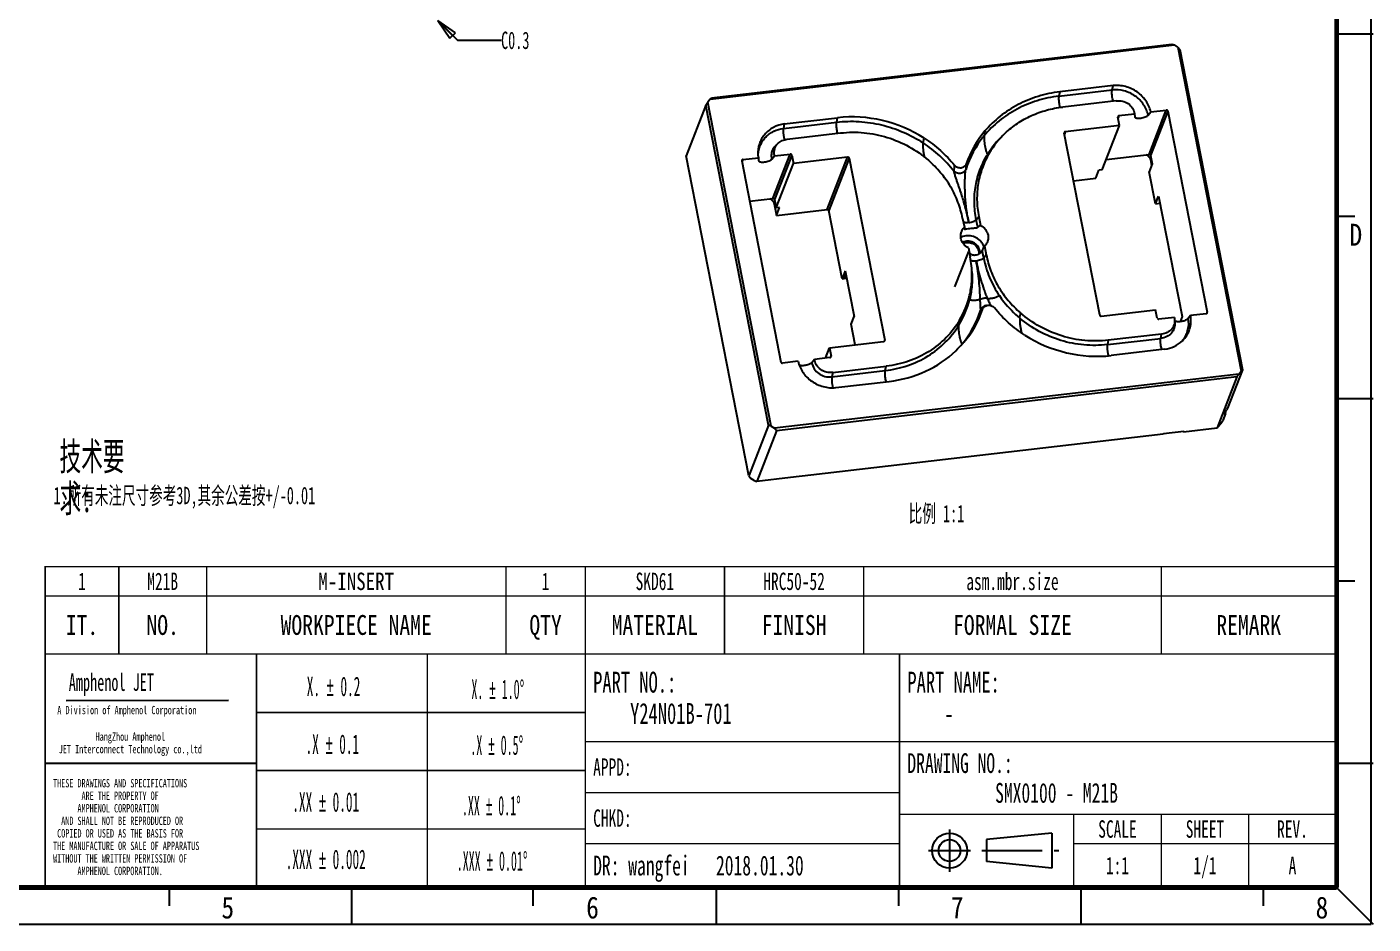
# Model space of a CAD drawing. Header units: millimetres. Extents: x 6 to 208, y 4 to 147.
# Drawn here: x 111.1 to 207.8, y 4 to 68.5 of the extents above; entities that cross this region are included whole.
import ezdxf

# ---------------------------------------------------------------- set-up
doc = ezdxf.new("R2010")
doc.units = ezdxf.units.MM
doc.header["$LTSCALE"] = 11.55
doc.linetypes.add('CENTER', pattern=[0.6, 0.375, -0.075, 0.075, -0.075])
doc.layers.get('0').update_dxf_attribs({"linetype": 'CONTINUOUS'})
for name, color, linetype in [('AXIS', 7, 'CONTINUOUS'), ('DEFAULT_1', 7, 'CENTER'), ('NOTE', 7, 'CONTINUOUS')]:
    doc.layers.add(name, color=color, linetype=linetype)
doc.styles.get("Standard").update_dxf_attribs({"font": 'txt', "width": 0.6})
doc.styles.add('TEXTSTYLE_11', font='txt', dxfattribs={"width": 0.6})
doc.styles.add('TEXTSTYLE_12', font='txt', dxfattribs={"width": 0.6})
doc.styles.add('TEXTSTYLE_3', font='txt', dxfattribs={"width": 0.65})
doc.styles.add('TEXTSTYLE_4', font='txt', dxfattribs={"width": 0.8})
doc.styles.add('TEXTSTYLE_5', font='txt', dxfattribs={"width": 0.85})
doc.styles.add('TEXTSTYLE_6', font='txt', dxfattribs={"width": 0.5})
doc.styles.add('TEXTSTYLE_8', font='txt', dxfattribs={"width": 0.45})
doc.dimstyles.get("Standard").update_dxf_attribs({"dimtxt": 1.25, "dimasz": 1.5, "dimexe": 1.75, "dimexo": 0.875, "dimtad": 1, "dimdec": 3, "dimzin": 0, "dimdsep": 46, "dimtxsty": 'STANDARD', "dimblk": 'CLOSED', "dimblk1": 'CLOSED', "dimblk2": 'CLOSED', "dimcen": 0.09, "dimadec": 0, "dimazin": 0, "dimtol": 1, "dimtp": 0.001, "dimtm": 0.001, "dimtfac": 1, "dimtdec": 3, "dimtofl": 0, "dimtmove": 0, "dimatfit": 3, "dimldrblk": 'CLOSED', "dimfxl": 1, "dimtolj": 1, "dimtzin": 0, "dimarcsym": 0})

# ---------------------------------------------------------------- blocks, each defined once
blk = doc.blocks.new('*T34')
at = {"color": 2, "linetype": 'Continuous', "const_width": 0.1}
for points in [[(92.7775, 23.03), (-0.05, 23.03)], [(0, 0), (0, 23.03)], [(5.29, 16.76), (5.29, 23.03)], [(11.59, 16.76), (11.59, 23.03)], [(33.09, 16.76), (33.09, 23.03)], [(38.79, 0), (38.79, 23.03)], [(48.79, 16.76), (48.79, 23.03)], [(58.79, 16.76), (58.79, 23.03)], [(80.1575, 16.76), (80.1575, 23.03)], [(92.7275, 0), (92.7275, 23.03)], [(92.7275, 20.935), (0, 20.935)], [(92.7275, 16.76), (0, 16.76)], [(15.18, 0), (15.18, 16.76)], [(27.445, 0), (27.445, 16.76)], [(61.36, 0), (61.36, 16.76)], [(38.79, 12.56), (15.18, 12.56)], [(92.7275, 10.475), (38.79, 10.475)], [(38.79, 8.395), (15.18, 8.395)], [(61.36, 6.81), (38.79, 6.81)], [(92.7275, 5.24), (61.36, 5.24)], [(73.8725, 0), (73.8725, 5.24)], [(80.1575, 0), (80.1575, 5.24)], [(86.4425, 0), (86.4425, 5.24)], [(38.79, 4.2), (15.18, 4.2)], [(61.36, 3.145), (38.79, 3.145)], [(92.7275, 3.145), (73.8725, 3.145)], [(92.7775, 0), (-0.05, 0)]]:
    blk.add_lwpolyline(points, dxfattribs=at)
at = {"layer": 'NOTE', "color": 2, "linetype": 'Continuous', "line_spacing_factor": 0.9}
for s, insert, char_height, width, attachment_point, style in [('1', (2.645, 22.6075), 1.25, 1.625, 2, 'TEXTSTYLE_3'), ('M21B', (8.44, 22.6075), 1.25, 6.5, 2, 'TEXTSTYLE_3'), ('M-INSERT', (22.34, 22.6075), 1.25, 16, 2, 'TEXTSTYLE_4'), ('1', (35.94, 22.6075), 1.25, 1.625, 2, 'TEXTSTYLE_3'), ('SKD61', (43.79, 22.6075), 1.25, 8.125, 2, 'TEXTSTYLE_3'), ('HRC50-52', (53.79, 22.6075), 1.25, 13, 2, 'TEXTSTYLE_3'), ('asm.mbr.size', (69.47375, 22.6075), 1.25, 19.5, 2, 'TEXTSTYLE_3'), ('IT.', (2.645, 19.56), 1.425, 6.84, 2, 'TEXTSTYLE_4'), ('NO.', (8.44, 19.56), 1.425, 6.84, 2, 'TEXTSTYLE_4'), ('WORKPIECE NAME', (22.34, 19.56), 1.425, 31.92, 2, 'TEXTSTYLE_4'), ('QTY', (35.94, 19.56), 1.425, 6.84, 2, 'TEXTSTYLE_4'), ('MATERIAL', (43.79, 19.56), 1.425, 18.24, 2, 'TEXTSTYLE_4'), ('FINISH', (53.79, 19.56), 1.425, 13.68, 2, 'TEXTSTYLE_4'), ('FORMAL SIZE', (69.47375, 19.56), 1.425, 25.08, 2, 'TEXTSTYLE_4'), ('REMARK', (86.4425, 19.56), 1.425, 13.68, 2, 'TEXTSTYLE_4'), ('PART NO.:\\P    Y24N01B-701 ', (39.35875, 15.4925), 1.5, 31.2, 1, 'TEXTSTYLE_3'), ('PART NAME:  \\P    -', (61.92875, 15.4925), 1.5, 23.4, 1, 'TEXTSTYLE_3'), ('APPD:  ', (39.35875, 9.2675), 1.25, 11.375, 1, 'TEXTSTYLE_3'), ('DRAWING NO.:   \\P          SMX0100 - M21B', (61.92875, 9.63875), 1.425, 44.46, 1, 'TEXTSTYLE_3'), (' \\P \\P \\P \\P \\P \\P \\P \\P \\PTHESE DRAWINGS AND SPECIFICATIONS\\P       ARE THE PROPERTY OF\\P      AMPHENOL CORPORATION\\P  AND SHALL NOT BE REPRODUCED OR\\P COPIED OR USED AS THE BASIS FOR\\PTHE MANUFACTURE OR SALE OF APPARATUS\\PWITHOUT THE WRITTEN PERMISSION OF\\P      AMPHENOL CORPORATION. ', (0.56875, 15.885), 0.6, 28.08, 1, 'TEXTSTYLE_3'), ('CHKD:', (39.35875, 5.6025), 1.25, 8.125, 1, 'TEXTSTYLE_3'), ('SCALE', (77.015, 4.8175), 1.25, 8.125, 2, 'TEXTSTYLE_3'), ('SHEET', (83.3, 4.8175), 1.25, 8.125, 2, 'TEXTSTYLE_3'), ('REV.', (89.585, 4.8175), 1.25, 6.5, 2, 'TEXTSTYLE_3'), ('DR: wangfei   2018.01.30', (39.35875, 2.285), 1.425, 44.46, 1, 'TEXTSTYLE_3'), ('1:1', (77.015, 2.1975), 1.25, 4.875, 2, 'TEXTSTYLE_3'), ('1/1', (83.3, 2.1975), 1.25, 4.875, 2, 'TEXTSTYLE_3'), ('A', (89.585, 2.1975), 1.25, 1.625, 2, 'TEXTSTYLE_3')]:
    blk.add_mtext(s, dxfattribs=dict(at, insert=insert, char_height=char_height, width=width, attachment_point=attachment_point, style=style))
blk = doc.blocks.new('_CLOSED')
at = {"color": 0, "linetype": 'ByBlock'}
for p, q in [((0, 0), (-1, 0.183)), ((-1, 0.183), (-1, -0.183)), ((-1, -0.183), (0, 0)), ((-1, 0), (0, 0))]:
    blk.add_line(p, q, dxfattribs=at)

msp = doc.modelspace()

# ---------------------------------------------------------------- linework, layer by layer
at = {"color": 7, "linetype": 'Continuous'}
for p, q in [((207.6723, 4.0286), (207.6723, 146.5281)), ((207.8036, 67.9446), (205.1841, 67.9446)), ((160.1801, 63.2744), (193.5474, 67.1706)), ((160.2771, 63.3731), (193.3526, 67.2351)), ((193.3526, 67.2351), (193.5474, 67.1706)), ((193.7779, 67.0093), (193.5474, 67.1706)), ((193.7779, 67.0093), (198.3265, 43.7395)), ((193.7779, 67.0093), (193.9289, 66.8321)), ((193.9289, 66.8321), (198.4236, 43.8381)), ((185.2328, 63.4892), (189.063, 63.9364)), ((189.1301, 64.252), (185.2996, 63.8048)), ((189.063, 63.9364), (189.1301, 64.252)), ((159.8806, 62.8564), (158.4642, 59.2123)), ((159.8806, 62.8564), (160.0215, 63.0678)), ((164.3754, 39.8625), (159.8806, 62.8564)), ((160.1801, 63.2744), (160.0215, 63.0678)), ((164.5701, 39.7979), (160.0215, 63.0678)), ((160.1801, 63.2744), (160.2771, 63.3731)), ((185.2999, 63.8048), (185.2328, 63.4892)), ((189.3444, 63.1558), (185.5142, 62.7086)), ((165.5157, 61.4947), (169.3459, 61.9419)), ((169.2788, 61.6263), (169.3459, 61.9419)), ((189.4787, 62.0389), (189.4746, 61.9913)), ((189.5915, 61.3934), (189.4746, 61.9913)), ((189.5539, 62.0946), (189.4877, 61.9243)), ((189.5539, 62.0946), (190.6746, 62.2255)), ((190.6746, 62.2255), (190.6896, 62.0168)), ((190.6896, 62.0168), (190.6909, 62.0093)), ((191.6477, 62.1286), (191.834, 62.3608)), ((191.7135, 59.2984), (192.9547, 62.4917)), ((193.0699, 62.4111), (191.8287, 59.2178)), ((191.834, 62.3608), (192.9547, 62.4917)), ((193.0699, 62.4111), (195.8926, 47.9709)), ((165.4486, 61.1791), (169.2788, 61.6263)), ((165.5157, 61.4947), (165.4486, 61.1791)), ((179.9293, 60.9926), (179.8688, 60.6434)), ((185.6962, 60.9386), (185.63, 60.7683)), ((189.5915, 61.3934), (185.6962, 60.9386)), ((188.3503, 58.2001), (189.5915, 61.3934)), ((165.0676, 60.1053), (164.91, 59.9523)), ((165.73, 60.3985), (169.5602, 60.8457)), ((175.4912, 60.1322), (175.5517, 60.4815)), ((185.621, 60.8829), (185.6169, 60.8353)), ((188.1699, 47.7747), (185.6169, 60.8353)), ((162.9589, 36.2184), (158.4642, 59.2123)), ((162.5347, 58.9397), (163.6554, 59.0706)), ((163.6261, 59.2835), (163.6554, 59.0706)), ((163.6554, 59.0706), (163.6703, 58.8618)), ((164.6284, 58.9737), (164.8148, 59.2059)), ((164.6942, 56.1435), (165.9354, 59.3368)), ((166.0507, 59.2562), (164.8095, 56.0629)), ((164.8148, 59.2059), (165.9354, 59.3368)), ((166.0507, 59.2562), (166.1676, 58.6583)), ((170.0629, 59.1132), (166.1676, 58.6583)), ((168.6026, 55.3563), (170.0629, 59.1132)), ((170.1781, 59.0325), (168.7179, 55.2757)), ((170.1781, 59.0325), (172.7311, 45.972)), ((188.6376, 58.9392), (191.7135, 59.2984)), ((191.8615, 59.0503), (191.808, 58.9126)), ((191.8287, 59.2178), (191.9456, 58.6199)), ((162.4595, 58.884), (162.4554, 58.8364)), ((162.4554, 58.8364), (165.2781, 44.3962)), ((162.5347, 58.9397), (162.4685, 58.7694)), ((163.6703, 58.8618), (163.6716, 58.8545)), ((164.9264, 55.465), (166.1676, 58.6583)), ((187.8881, 57.6082), (188.1071, 58.1717)), ((188.3503, 58.2001), (188.1071, 58.1717)), ((191.9456, 58.6199), (191.7266, 58.0564)), ((192.176, 55.757), (191.7266, 58.0564)), ((191.808, 58.9126), (191.8919, 58.4831)), ((186.2843, 57.4209), (187.8881, 57.6082)), ((163.02, 55.948), (164.6942, 56.1435)), ((192.176, 55.757), (192.3951, 56.3205)), ((192.3951, 56.3205), (194.0851, 47.6748)), ((164.8422, 55.8954), (164.7887, 55.7577)), ((164.7887, 55.7577), (164.9505, 54.9299)), ((164.8095, 56.0629), (164.9264, 55.465)), ((165.1696, 55.4934), (164.9264, 55.465)), ((164.9505, 54.9299), (165.1696, 55.4934)), ((164.9505, 54.9299), (168.6026, 55.3563)), ((169.6753, 50.378), (168.7179, 55.2757)), ((192.176, 55.757), (192.4979, 55.7946)), ((178.3246, 54.7156), (178.4499, 54.0746)), ((179.2977, 54.6187), (179.484, 54.851)), ((179.4046, 54.072), (179.2977, 54.6187)), ((179.484, 54.851), (179.6093, 54.2099)), ((206.4939, 54.8472), (205.1841, 54.8472)), ((178.4465, 53.9601), (178.4468, 53.9561)), ((178.7387, 52.5973), (178.864, 51.9563)), ((179.837, 51.8595), (179.7302, 52.4062)), ((179.8981, 52.7327), (180.0234, 52.0917)), ((178.9747, 51.1335), (178.864, 51.9563)), ((180.0234, 52.0917), (179.837, 51.8595)), ((169.8943, 50.9415), (169.6753, 50.378)), ((169.6753, 50.378), (169.8212, 50.395)), ((169.9409, 50.7031), (169.8212, 50.395)), ((169.8943, 50.9415), (170.5325, 47.6764)), ((170.3135, 47.1129), (170.5325, 47.6764)), ((188.2852, 47.6941), (192.1805, 48.1489)), ((192.2973, 47.5511), (192.1805, 48.1489)), ((193.5333, 47.6013), (192.4126, 47.4705)), ((193.5333, 47.6013), (193.5508, 47.4558)), ((193.5685, 47.2417), (193.5566, 47.4056)), ((194.0851, 47.6748), (193.9368, 47.2932)), ((194.6927, 47.7367), (194.5063, 47.5045)), ((195.8133, 47.8676), (194.6927, 47.7367)), ((195.8595, 47.8856), (195.8926, 47.9709)), ((195.8885, 47.9233), (195.8926, 47.9709)), ((170.6035, 45.6295), (170.3135, 47.1129)), ((192.618, 46.4087), (188.7878, 45.9615)), ((192.5509, 46.0931), (192.618, 46.4087)), ((168.7565, 45.4138), (172.6518, 45.8687)), ((172.698, 45.8867), (172.7311, 45.972)), ((172.727, 45.9244), (172.7311, 45.972)), ((177.8471, 45.2107), (178.4189, 45.8148)), ((188.7207, 45.6459), (192.5509, 46.0931)), ((188.7878, 45.9615), (188.7207, 45.6459)), ((167.6734, 44.5818), (167.4871, 44.3496)), ((168.7941, 44.7126), (167.6734, 44.5818)), ((168.4692, 44.6747), (168.7565, 45.4138)), ((168.7565, 45.4138), (168.8734, 44.816)), ((168.8402, 44.7307), (168.8734, 44.816)), ((168.8693, 44.7684), (168.8734, 44.816)), ((192.8323, 45.3126), (189.0021, 44.8653)), ((198.1679, 43.5328), (164.8007, 39.6367)), ((166.514, 44.4464), (165.3933, 44.3156)), ((168.9365, 43.3358), (172.7667, 43.783)), ((169.0036, 43.6514), (168.9365, 43.3358)), ((169.0036, 43.6514), (172.8338, 44.0986)), ((172.7667, 43.783), (172.8338, 44.0986)), ((198.4236, 43.8381), (197.3503, 41.0769)), ((198.1679, 43.5328), (198.0271, 43.3215)), ((198.1679, 43.5328), (198.3265, 43.7395)), ((198.4236, 43.8381), (198.3265, 43.7395)), ((198.0271, 43.3215), (164.9517, 39.4594)), ((169.2179, 42.5552), (173.0485, 43.0025)), ((198.0271, 43.3215), (196.6106, 39.6773)), ((207.8036, 41.7499), (205.1841, 41.7499)), ((197.2043, 40.7012), (197.0071, 40.194)), ((197.125, 40.5979), (197.271, 40.9735)), ((197.2043, 40.7012), (197.125, 40.5979)), ((197.1912, 40.7682), (197.2043, 40.7012)), ((197.3503, 41.0769), (197.271, 40.9735)), ((164.3754, 39.8625), (162.9589, 36.2184)), ((164.5701, 39.7979), (164.3754, 39.8625)), ((164.5701, 39.7979), (164.8007, 39.6367)), ((194.1885, 39.3945), (196.6106, 39.6773)), ((196.6106, 39.6773), (196.7077, 39.776)), ((196.8663, 39.9826), (196.7077, 39.776)), ((196.8663, 39.9826), (197.0071, 40.194)), ((164.9517, 39.4594), (163.5352, 35.8153)), ((164.9517, 39.4594), (164.8007, 39.6367)), ((192.7293, 39.2241), (167.4165, 36.2685)), ((192.7439, 39.2617), (192.7293, 39.2241)), ((192.7439, 39.2617), (194.2031, 39.4321)), ((194.1684, 39.428), (194.1885, 39.3945)), ((194.1885, 39.3945), (194.2031, 39.4321)), ((162.9589, 36.2184), (163.1099, 36.0411)), ((163.3404, 35.8798), (163.1099, 36.0411)), ((163.3404, 35.8798), (163.5352, 35.8153)), ((165.9573, 36.0981), (163.5352, 35.8153)), ((165.9573, 36.0981), (165.9719, 36.1357)), ((165.9719, 36.1357), (167.4311, 36.306)), ((167.3965, 36.302), (167.4165, 36.2685)), ((167.4311, 36.306), (167.4165, 36.2685)), ((206.4939, 28.6525), (205.1841, 28.6525)), ((113.9347, 20.097), (125.5937, 20.108)), ((112.433, 15.5816), (127.6251, 15.5816)), ((207.8036, 15.5551), (205.1841, 15.5551)), ((121.361, 5.3392), (121.361, 6.6489)), ((134.4583, 4.0294), (134.4583, 6.6489)), ((147.4711, 5.3392), (147.4711, 6.6489)), ((160.6531, 4.0294), (160.6531, 6.6489)), ((173.7505, 5.3377), (173.7505, 6.6474)), ((186.8478, 4.0294), (186.8478, 6.6489)), ((199.9452, 5.3392), (199.9452, 6.6489)), ((205.1841, 6.6489), (207.8036, 4.0294)), ((6.108, 4.0286), (207.6723, 4.0286))]:
    msp.add_line(p, q, dxfattribs=at)
at = {"color": 1, "linetype": 'Continuous'}
for p, q in [((184.7422, 10.5651), (180.0271, 10.0936)), ((180.0271, 10.0936), (180.0271, 8.5219)), ((184.7422, 10.5651), (184.7422, 8.0504)), ((184.7422, 8.0504), (180.0271, 8.5219))]:
    msp.add_line(p, q, dxfattribs=at)
at = {"color": 7, "linetype": 'Continuous', "const_width": 0.35}
for points in [[(205.1841, 6.6489), (205.1841, 143.9094)], [(8.7236, 6.6489), (205.1841, 6.6489)]]:
    msp.add_lwpolyline(points, dxfattribs=at)
at = {"color": 1, "linetype": 'Continuous'}
for radius in [1.2573, 0.7858]:
    msp.add_circle((177.3849, 9.3078), radius, dxfattribs=at)
at = {"color": 7, "linetype": 'Continuous'}
for centre, radius, start, end in [((185.6212, 56.1956), 7.4438, 139.878606, 160.93454), ((185.541, 55.9754), 7.346, 140.54718, 162.285525), ((185.7763, 55.8525), 6.6346, 133.405061, 148.396286), ((185.8742, 56.0698), 6.544, 133.339183, 149.413582), ((183.4697, 53.9933), 6.2972, 120.847846, 122.074846), ((191.2896, 58.7737), 0.5457, 55.078863, 68.043973), ((191.2963, 58.7841), 0.5333, 52.526102, 55.029554), ((191.3239, 58.809), 0.496, 33.887776, 37.14311), ((251.3459, 49.1485), 74.2015, 172.737719, 173.062679), ((250.9425, 51.0283), 72.7549, 174.004815, 174.334478), ((164.2703, 55.6188), 0.5457, 55.078863, 68.043973), ((164.277, 55.6292), 0.5333, 52.526102, 55.029554), ((164.3046, 55.654), 0.496, 33.887776, 37.14311), ((178.6994, 52.3797), 1.0861, 109.129041, 117.697782), ((178.8332, 52.2485), 0.7395, 357.877229, 11.079274), ((178.8466, 52.3339), 1.0707, 17.634975, 24.208034), ((172.5305, 50.4349), 6.4824, 328.38732, 346.485067), ((44.4256, 67.5492), 135.1906, 351.272937, 351.431786), ((172.6357, 50.3909), 7.346, 320.547179, 342.285525), ((172.7268, 50.6116), 7.4438, 319.87848, 340.93454), ((179.295, 50.2945), 2.1654, 278.987417, 282.459759), ((48.7498, 68.0685), 135.2445, 351.272969, 351.431755), ((172.4779, 50.5193), 7.5489, 315.326942, 320.55591), ((167.052, 59.4536), 17.7546, 309.34347, 309.807672), ((192.6339, 47.1367), 1.897, 317.190792, 322.888837)]:
    msp.add_arc(centre, radius, start, end, dxfattribs=at)
for centre, major_axis, ratio, start_param, end_param in [((177.9893, 51.2727), (2.2287, 3.07), 0.2278382, 0.5003476, 0.6158663), ((178.736, 51.3599), (-0.2602, 2.8405), 0.0449211, 0.2946708, 0.4101894), ((177.9893, 51.2727), (2.2287, 3.07), 0.2278382, -1.034007, -0.9184883)]:
    msp.add_ellipse(centre, major_axis=major_axis, ratio=ratio, start_param=start_param, end_param=end_param, dxfattribs=at)
for points, knots in [([(189.0912, 63.3282), (189.0693, 63.4401), (189.0494, 63.6061), (189.0472, 63.8099), (189.0553, 63.8998), (189.063, 63.9364)], [0, 0, 0, 0, 0.5594951, 0.8161994, 1, 1, 1, 1]), ([(191.6477, 62.1286), (191.5955, 62.3957), (191.3559, 62.924), (190.7413, 63.5472), (189.9346, 63.9129), (189.3441, 63.9692), (189.063, 63.9364)], [0, 0, 0, 0, 0.2385431, 0.4932249, 0.7519371, 1, 1, 1, 1]), ([(191.834, 62.3608), (191.7785, 62.645), (191.5877, 63.0576), (191.2097, 63.5115), (190.7469, 63.9036), (190.1821, 64.1616), (189.5844, 64.2704), (189.2794, 64.2695), (189.1301, 64.252)], [0, 0, 0, 0, 0.2422063, 0.3669392, 0.4931966, 0.747074, 0.8742131, 1, 1, 1, 1]), ([(185.2328, 63.4892), (184.7092, 63.4281), (183.6746, 63.2099), (182.2181, 62.6136), (180.9212, 61.7582), (180.1907, 61.0342), (179.8692, 60.6431)], [0, 0, 0, 0, 0.2545674, 0.5072662, 0.7555619, 1, 1, 1, 1]), ([(185.2996, 63.8048), (184.7747, 63.7429), (183.7421, 63.5241), (182.2911, 62.9273), (180.9928, 62.0889), (180.2545, 61.3783), (179.9291, 60.9924)], [0, 0, 0, 0, 0.2558866, 0.5077345, 0.755613, 1, 1, 1, 1]), ([(185.2244, 63.4351), (185.2201, 63.3963), (185.2165, 63.3088), (185.2234, 63.1233), (185.2422, 62.9774), (185.261, 62.8809)], [0, 0, 0, 0, 0.2105355, 0.4705007, 1, 1, 1, 1]), ([(185.2328, 63.4892), (185.232, 63.4852), (185.2285, 63.4673), (185.226, 63.4492), (185.2244, 63.4351)], [0, 0, 0, 0, 0.2241466, 1, 1, 1, 1]), ([(185.261, 62.8809), (185.2649, 62.8612), (185.2803, 62.7886), (185.2997, 62.7165), (185.3196, 62.6662)], [0, 0, 0, 0, 0.2715141, 1, 1, 1, 1]), ([(189.1447, 63.1266), (189.1393, 63.1413), (189.1173, 63.2073), (189.1016, 63.2753), (189.0912, 63.3282)], [0, 0, 0, 0, 0.2250278, 1, 1, 1, 1]), ([(189.3444, 63.1558), (189.4937, 63.1733), (189.8017, 63.1623), (190.2263, 62.9798), (190.5407, 62.6484), (190.6469, 62.367), (190.6746, 62.2255)], [0, 0, 0, 0, 0.2526735, 0.5072403, 0.7574228, 1, 1, 1, 1]), ([(175.5519, 60.4813), (174.6411, 61.0664), (172.6108, 61.9165), (170.4123, 62.0653), (169.3463, 61.942)], [0, 0, 0, 0, 0.5022076, 1, 1, 1, 1]), ([(181.3829, 60.8293), (181.6565, 61.0881), (182.252, 61.5642), (183.2573, 62.1237), (184.3553, 62.5165), (185.1244, 62.6631), (185.5142, 62.7086)], [0, 0, 0, 0, 0.2448967, 0.493073, 0.7448282, 1, 1, 1, 1]), ([(189.5539, 62.0946), (189.5375, 62.0927), (189.5056, 62.0809), (189.4844, 62.0537), (189.4787, 62.0389)], [0, 0, 0, 0, 0.5099991, 1, 1, 1, 1]), ([(190.6906, 62.0092), (190.6925, 61.9996), (190.7023, 61.9792), (190.7311, 61.9547), (190.7732, 61.935), (190.8514, 61.9138), (190.9692, 61.9056), (191.1229, 61.916), (191.2839, 61.946), (191.4366, 61.9933), (191.5609, 62.0523), (191.6268, 62.1025), (191.6477, 62.1286)], [0, 0, 0, 0, 0.0282355, 0.0627412, 0.1068613, 0.1612557, 0.2954748, 0.4445739, 0.6042536, 0.7662898, 0.9037184, 1, 1, 1, 1]), ([(193.0699, 62.4111), (193.0652, 62.4354), (193.0336, 62.4815), (192.98, 62.4947), (192.9547, 62.4917)], [0, 0, 0, 0, 0.4926052, 1, 1, 1, 1]), ([(165.5158, 61.4947), (165.2435, 61.4629), (164.8433, 61.3308), (164.3905, 61.0317), (164.1004, 60.7547), (163.8734, 60.4282), (163.662, 59.9468), (163.6078, 59.5446), (163.627, 59.2835)], [0, 0, 0, 0, 0.2573327, 0.383554, 0.5081347, 0.6314129, 0.7542277, 1, 1, 1, 1]), ([(163.6396, 59.2838), (163.6497, 59.5156), (163.7299, 59.8661), (163.9508, 60.2816), (164.176, 60.5611), (164.4501, 60.7961), (164.861, 61.0434), (165.2123, 61.1515), (165.4486, 61.1791)], [0, 0, 0, 0, 0.2449771, 0.3695314, 0.4949838, 0.6215722, 0.7487696, 1, 1, 1, 1]), ([(165.4486, 61.1791), (165.4408, 61.1424), (165.4327, 61.0525), (165.435, 60.8487), (165.4549, 60.6827), (165.4768, 60.5708)], [0, 0, 0, 0, 0.1838006, 0.4405049, 1, 1, 1, 1]), ([(169.307, 61.0181), (169.2851, 61.13), (169.2652, 61.296), (169.2629, 61.4998), (169.271, 61.5897), (169.2788, 61.6263)], [0, 0, 0, 0, 0.5594951, 0.8161994, 1, 1, 1, 1]), ([(169.2788, 61.6263), (169.8099, 61.6883), (170.8953, 61.7139), (172.5109, 61.4738), (174.0699, 60.9523), (175.0359, 60.431), (175.4913, 60.1317)], [0, 0, 0, 0, 0.246326, 0.4971874, 0.7489231, 1, 1, 1, 1]), ([(169.3605, 60.8165), (169.3551, 60.8312), (169.3331, 60.8972), (169.3173, 60.9652), (169.307, 61.0181)], [0, 0, 0, 0, 0.2249816, 1, 1, 1, 1]), ([(169.5602, 60.8457), (170.1171, 60.9108), (170.9688, 60.9217), (172.0864, 60.7589), (173.1881, 60.4764), (174.4997, 59.913), (175.4362, 59.2588), (175.8631, 58.8885)], [0, 0, 0, 0, 0.2479615, 0.373186, 0.4988375, 0.7500828, 1, 1, 1, 1]), ([(185.6962, 60.9386), (185.6798, 60.9367), (185.6478, 60.9248), (185.6267, 60.8977), (185.621, 60.8829)], [0, 0, 0, 0, 0.5099991, 1, 1, 1, 1]), ([(164.6284, 58.9737), (164.6104, 59.0661), (164.5944, 59.2496), (164.6361, 59.5167), (164.74, 59.7563), (164.8474, 59.8912), (164.9082, 59.9505)], [0, 0, 0, 0, 0.2669013, 0.5173431, 0.7590642, 1, 1, 1, 1]), ([(164.8148, 59.2059), (164.7991, 59.2863), (164.783, 59.4496), (164.8147, 59.6932), (164.908, 59.9201), (165.0095, 60.0487), (165.0677, 60.1053)], [0, 0, 0, 0, 0.25237, 0.5018929, 0.7500268, 1, 1, 1, 1]), ([(165.0677, 60.1053), (165.1541, 60.1893), (165.3654, 60.3251), (165.6066, 60.3841), (165.73, 60.3985)], [0, 0, 0, 0, 0.4925938, 1, 1, 1, 1]), ([(165.4768, 60.5708), (165.4849, 60.5293), (165.5023, 60.4527), (165.5261, 60.3776), (165.5402, 60.3443)], [0, 0, 0, 0, 0.5394685, 1, 1, 1, 1]), ([(175.6203, 59.0645), (175.5968, 59.1469), (175.5556, 59.3239), (175.5172, 59.552), (175.4946, 59.7448), (175.4836, 59.8871), (175.4808, 60.0159), (175.485, 60.0965), (175.4913, 60.1316)], [0, 0, 0, 0, 0.2378601, 0.5044773, 0.6421046, 0.7769488, 0.9008354, 1, 1, 1, 1]), ([(177.6876, 58.1109), (177.3826, 58.5029), (176.7016, 59.2397), (175.9104, 59.8561), (175.4913, 60.1316)], [0, 0, 0, 0, 0.4975911, 1, 1, 1, 1]), ([(175.552, 60.4813), (175.9663, 60.2148), (176.7507, 59.6188), (177.432, 58.9071), (177.7394, 58.5283)], [0, 0, 0, 0, 0.5024488, 1, 1, 1, 1]), ([(179.8689, 60.6428), (179.8647, 60.6178), (179.8599, 60.5615), (179.8589, 60.4344), (179.8757, 60.1892), (179.9128, 59.9436), (179.9561, 59.7391), (179.9782, 59.6469), (180.0014, 59.5617), (180.0256, 59.4849), (180.0465, 59.4284), (180.0648, 59.3885), (180.0807, 59.3568), (180.1086, 59.3194), (180.1257, 59.3293)], [0, 0, 0, 0, 0.0556601, 0.1239364, 0.2789641, 0.595048, 0.668511, 0.7381974, 0.8032788, 0.8625617, 0.9144131, 0.9369066, 0.9566915, 1, 1, 1, 1]), ([(166.0507, 59.2562), (166.0459, 59.2804), (166.0144, 59.3266), (165.9607, 59.3397), (165.9354, 59.3368)], [0, 0, 0, 0, 0.4926052, 1, 1, 1, 1]), ([(170.1781, 59.0325), (170.1734, 59.0568), (170.1418, 59.1029), (170.0882, 59.1161), (170.0629, 59.1132)], [0, 0, 0, 0, 0.4926052, 1, 1, 1, 1]), ([(179.2977, 54.6187), (179.2181, 55.026), (179.1303, 55.8479), (179.2268, 57.0764), (179.5532, 58.2542), (179.9137, 58.9843), (180.1257, 59.3293)], [0, 0, 0, 0, 0.254587, 0.5038667, 0.7515994, 1, 1, 1, 1]), ([(180.2407, 59.3997), (180.0426, 59.064), (179.7067, 58.3564), (179.4054, 57.2195), (179.3206, 56.0357), (179.4072, 55.244), (179.484, 54.851)], [0, 0, 0, 0, 0.2482228, 0.495737, 0.7449395, 1, 1, 1, 1]), ([(191.7135, 59.2984), (191.7388, 59.3014), (191.7924, 59.2882), (191.824, 59.2421), (191.8287, 59.2178)], [0, 0, 0, 0, 0.5073914, 1, 1, 1, 1]), ([(191.7357, 59.0855), (191.7446, 59.0723), (191.777, 59.0186), (191.799, 58.9585), (191.808, 58.9126)], [0, 0, 0, 0, 0.2543697, 1, 1, 1, 1]), ([(162.5347, 58.9397), (162.5183, 58.9378), (162.4863, 58.9259), (162.4652, 58.8988), (162.4595, 58.884)], [0, 0, 0, 0, 0.5099991, 1, 1, 1, 1]), ([(163.6713, 58.8545), (163.6732, 58.8448), (163.6829, 58.8244), (163.7117, 58.7999), (163.7537, 58.7801), (163.8319, 58.759), (163.9497, 58.7507), (164.1034, 58.7611), (164.2645, 58.791), (164.4173, 58.8384), (164.5416, 58.8974), (164.6075, 58.9476), (164.6284, 58.9737)], [0, 0, 0, 0, 0.0282207, 0.062693, 0.1067759, 0.1611388, 0.2953334, 0.4444533, 0.6041458, 0.7662215, 0.9036932, 1, 1, 1, 1]), ([(178.3246, 54.7156), (178.2468, 55.1138), (178.0223, 55.8993), (177.4877, 57.0074), (176.7665, 58.02), (176.1795, 58.614), (175.8631, 58.8885)], [0, 0, 0, 0, 0.2468917, 0.49427, 0.7451106, 1, 1, 1, 1]), ([(177.6876, 58.1109), (177.6875, 58.1066), (177.6893, 58.0979), (177.6913, 58.08), (177.6952, 58.0571), (177.6996, 58.0287), (177.7065, 57.9896), (177.7178, 57.9399), (177.7406, 57.8601), (177.7754, 57.7615), (177.8261, 57.6021), (177.8924, 57.4049), (177.9728, 57.1701), (178.0527, 56.9373), (178.1571, 56.63), (178.2828, 56.2479), (178.4226, 55.7893), (178.55, 55.3305), (178.6625, 54.8703), (178.7281, 54.5619), (178.7583, 54.4075)], [0, 0, 0, 0, 0.0033403, 0.0068032, 0.014006, 0.0214433, 0.029084, 0.0448714, 0.0610216, 0.0935848, 0.1261623, 0.1910246, 0.2553294, 0.31908, 0.382337, 0.5076474, 0.6317363, 0.7549885, 0.8776902, 1, 1, 1, 1]), ([(177.6876, 58.1109), (177.7451, 58.0601), (177.902, 57.9777), (178.1263, 57.9561), (178.3069, 57.9971), (178.4189, 58.0536), (178.4987, 58.1265), (178.5322, 58.1833), (178.543, 58.2107)], [0, 0, 0, 0, 0.2357315, 0.5281592, 0.6722818, 0.8006401, 0.9093333, 1, 1, 1, 1]), ([(178.5855, 58.6272), (178.5589, 58.5503), (178.4569, 58.4071), (178.2101, 58.3035), (177.9421, 58.3509), (177.7951, 58.4603), (177.7397, 58.5284)], [0, 0, 0, 0, 0.2381762, 0.4853727, 0.7428026, 1, 1, 1, 1]), ([(178.7583, 54.4075), (178.6981, 54.7151), (178.5986, 55.3347), (178.5222, 56.1169), (178.4934, 56.7488), (178.4884, 57.1491), (178.493, 57.4737), (178.5003, 57.6794), (178.5086, 57.8453), (178.5171, 57.9702), (178.5261, 58.0734), (178.5336, 58.1444), (178.5385, 58.1831), (178.5421, 58.2017), (178.543, 58.2108)], [0, 0, 0, 0, 0.2459866, 0.492173, 0.6164077, 0.7423753, 0.806345, 0.8711575, 0.903901, 0.9367727, 0.969415, 0.9851872, 0.9928201, 1, 1, 1, 1]), ([(164.6942, 56.1435), (164.7195, 56.1464), (164.7732, 56.1333), (164.8047, 56.0871), (164.8095, 56.0629)], [0, 0, 0, 0, 0.5073914, 1, 1, 1, 1]), ([(164.7164, 55.9306), (164.7253, 55.9174), (164.7577, 55.8637), (164.7797, 55.8036), (164.7887, 55.7577)], [0, 0, 0, 0, 0.2543697, 1, 1, 1, 1]), ([(168.6026, 55.3563), (168.6279, 55.3593), (168.6816, 55.3461), (168.7131, 55.3), (168.7179, 55.2757)], [0, 0, 0, 0, 0.5073914, 1, 1, 1, 1]), ([(178.7583, 54.4075), (178.6822, 54.3986), (178.5729, 54.3941), (178.4431, 54.4168), (178.3913, 54.4388), (178.3726, 54.453)], [0, 0, 0, 0, 0.5821257, 0.8215281, 1, 1, 1, 1]), ([(178.7583, 54.4075), (178.8707, 54.4206), (179.031, 54.4578), (179.2087, 54.541), (179.2763, 54.5921), (179.2977, 54.6187)], [0, 0, 0, 0, 0.5770897, 0.8260443, 1, 1, 1, 1]), ([(179.6093, 54.2099), (179.745, 54.1402), (179.986, 53.9446), (180.1186, 53.6617), (180.1468, 53.5172)], [0, 0, 0, 0, 0.5088377, 1, 1, 1, 1]), ([(178.2012, 53.29), (178.1822, 53.3872), (178.1766, 53.5884), (178.2411, 53.7792), (178.2881, 53.865)], [0, 0, 0, 0, 0.503043, 1, 1, 1, 1]), ([(178.7387, 52.5973), (178.603, 52.6671), (178.362, 52.8627), (178.2294, 53.1455), (178.2012, 53.29)], [0, 0, 0, 0, 0.5088339, 1, 1, 1, 1]), ([(178.2881, 53.865), (178.3199, 53.9231), (178.372, 53.996), (178.4338, 54.0593), (178.4499, 54.0746)], [0, 0, 0, 0, 0.7485464, 1, 1, 1, 1]), ([(179.8232, 52.773), (179.7642, 52.9042), (179.5898, 53.1478), (179.2152, 53.3936), (178.7779, 53.4946), (178.4802, 53.4532), (178.3435, 53.4057)], [0, 0, 0, 0, 0.2464662, 0.4989993, 0.7521081, 1, 1, 1, 1]), ([(178.4468, 53.9559), (178.4474, 53.9529), (178.4523, 53.9444), (178.4717, 53.9407), (178.4863, 53.9416), (178.4954, 53.9425)], [0, 0, 0, 0, 0.1709582, 0.4923522, 1, 1, 1, 1]), ([(178.4954, 53.9425), (178.5148, 53.9443), (178.5602, 53.9522), (178.6741, 53.9733), (178.7694, 53.9877), (178.8387, 53.9958)], [0, 0, 0, 0, 0.1682542, 0.3973891, 1, 1, 1, 1]), ([(178.8387, 53.9958), (178.8976, 54.0027), (179.0118, 54.013), (179.1711, 54.0231), (179.2892, 54.033), (179.364, 54.0505), (179.3933, 54.0637), (179.4046, 54.072)], [0, 0, 0, 0, 0.309783, 0.5989051, 0.835036, 0.9268929, 1, 1, 1, 1]), ([(180.1468, 53.5172), (180.1529, 53.4863), (180.1704, 53.363), (180.161, 53.2358), (180.1389, 53.1455)], [0, 0, 0, 0, 0.2529716, 1, 1, 1, 1]), ([(179.5589, 52.3907), (179.5346, 52.5152), (179.418, 52.759), (179.1006, 53.0076), (178.7071, 53.1024), (178.4407, 53.0454), (178.325, 52.9887)], [0, 0, 0, 0, 0.2442056, 0.4972949, 0.7520694, 1, 1, 1, 1]), ([(178.3694, 52.9157), (178.4729, 52.9663), (178.7112, 53.0172), (179.063, 52.9324), (179.3468, 52.71), (179.4511, 52.492), (179.4729, 52.3806)], [0, 0, 0, 0, 0.2479333, 0.5027016, 0.7557918, 1, 1, 1, 1]), ([(179.7302, 52.4062), (179.71, 52.3686), (179.6519, 52.2914), (179.5385, 52.1865), (179.3907, 52.0989), (179.2759, 52.0668), (179.2172, 52.0599)], [0, 0, 0, 0, 0.2004306, 0.4491164, 0.722228, 1, 1, 1, 1]), ([(179.4729, 52.3806), (179.4766, 52.3616), (179.4881, 52.2855), (179.4862, 52.2074), (179.4769, 52.1507)], [0, 0, 0, 0, 0.2522115, 1, 1, 1, 1]), ([(180.1389, 53.1455), (180.1198, 53.0676), (180.0586, 52.916), (179.9567, 52.7883), (179.8981, 52.7327)], [0, 0, 0, 0, 0.498195, 1, 1, 1, 1]), ([(179.2172, 52.0599), (179.136, 52.0504), (178.9826, 52.0659), (178.8525, 52.1525), (178.812, 52.205)], [0, 0, 0, 0, 0.5523358, 1, 1, 1, 1]), ([(179.2976, 51.6482), (179.214, 51.6385), (179.095, 51.6341), (178.9588, 51.6642), (178.9086, 51.6929), (178.8943, 51.7105)], [0, 0, 0, 0, 0.604111, 0.8379467, 1, 1, 1, 1]), ([(179.837, 51.8595), (179.8157, 51.8328), (179.7481, 51.7817), (179.5704, 51.6986), (179.41, 51.6614), (179.2976, 51.6482)], [0, 0, 0, 0, 0.1739557, 0.4229103, 1, 1, 1, 1]), ([(179.5912, 48.8916), (179.5833, 49.1041), (179.5633, 49.5457), (179.4917, 50.4679), (179.3903, 51.1743), (179.2976, 51.6482)], [0, 0, 0, 0, 0.2299323, 0.4778506, 1, 1, 1, 1]), ([(179.2976, 51.6482), (179.3882, 51.1845), (179.5572, 50.4952), (179.813, 49.7106), (179.9758, 49.2724), (180.0626, 49.0576), (180.1083, 48.952)], [0, 0, 0, 0, 0.5027264, 0.7534953, 0.8776412, 1, 1, 1, 1]), ([(179.837, 51.8595), (179.9304, 51.3818), (180.2164, 50.4395), (180.6862, 49.5744), (180.9614, 49.1685)], [0, 0, 0, 0, 0.4981548, 1, 1, 1, 1]), ([(180.0234, 52.0917), (180.1012, 51.6935), (180.3257, 50.9079), (180.8603, 49.7999), (181.5815, 48.7873), (182.1685, 48.1932), (182.4849, 47.9187)], [0, 0, 0, 0, 0.2468917, 0.49427, 0.7451106, 1, 1, 1, 1]), ([(170.0048, 50.3841), (169.9897, 50.3876), (169.9293, 50.3992), (169.8668, 50.4004), (169.8212, 50.395)], [0, 0, 0, 0, 0.2521594, 1, 1, 1, 1]), ([(178.1073, 47.4076), (178.4342, 47.9615), (178.8037, 48.8751), (178.9991, 50.1558), (178.9987, 50.8079), (178.9747, 51.1335)], [0, 0, 0, 0, 0.4977587, 0.7473416, 1, 1, 1, 1]), ([(178.9912, 50.9097), (179.0154, 50.5751), (179.0145, 49.9049), (178.9105, 49.2427), (178.8334, 48.92)], [0, 0, 0, 0, 0.5028174, 1, 1, 1, 1]), ([(179.5913, 48.8917), (179.5513, 48.8778), (179.4685, 48.8551), (179.3427, 48.8306), (179.2182, 48.8164), (179.1017, 48.8135), (178.9994, 48.8218), (178.9261, 48.8385), (178.8806, 48.8593), (178.85, 48.8804), (178.8351, 48.9044), (178.8334, 48.92)], [0, 0, 0, 0, 0.1581262, 0.3202152, 0.4784434, 0.6256714, 0.7551635, 0.8612114, 0.9044195, 0.9411643, 1, 1, 1, 1]), ([(180.1083, 48.952), (180.0276, 48.9744), (179.8468, 48.9784), (179.6748, 48.9304), (179.5912, 48.8916)], [0, 0, 0, 0, 0.4762398, 1, 1, 1, 1]), ([(179.6336, 48.1555), (179.6313, 48.1598), (179.6281, 48.172), (179.6224, 48.2054), (179.6173, 48.2622), (179.6121, 48.3434), (179.6078, 48.4383), (179.6036, 48.5427), (179.5982, 48.6948), (179.5942, 48.8118), (179.5912, 48.8916)], [0, 0, 0, 0, 0.0198729, 0.050441, 0.1381768, 0.2510389, 0.3815609, 0.524139, 0.6755602, 1, 1, 1, 1]), ([(179.8222, 48.3894), (179.7774, 48.3599), (179.7015, 48.2895), (179.651, 48.2), (179.6336, 48.1556)], [0, 0, 0, 0, 0.5297087, 1, 1, 1, 1]), ([(179.7625, 48.1801), (179.7884, 48.2551), (179.8843, 48.3967), (180.0418, 48.4642), (180.1232, 48.4761)], [0, 0, 0, 0, 0.4909657, 1, 1, 1, 1]), ([(180.0464, 48.4672), (180.0262, 48.4655), (179.9474, 48.4538), (179.8717, 48.422), (179.8222, 48.3894)], [0, 0, 0, 0, 0.2546393, 1, 1, 1, 1]), ([(180.9614, 49.1685), (180.9447, 49.1487), (180.8983, 49.111), (180.7752, 49.0444), (180.5839, 48.9824), (180.3796, 48.948), (180.2185, 48.942), (180.1432, 48.9465), (180.1083, 48.952)], [0, 0, 0, 0, 0.0859886, 0.1962092, 0.464393, 0.7500426, 0.8826663, 1, 1, 1, 1]), ([(180.1084, 48.952), (180.1234, 48.9171), (180.1812, 48.7848), (180.2425, 48.654), (180.2911, 48.5593)], [0, 0, 0, 0, 0.2629724, 1, 1, 1, 1]), ([(180.1232, 48.4761), (180.2125, 48.4891), (180.4013, 48.4631), (180.5515, 48.3489), (180.6084, 48.2788)], [0, 0, 0, 0, 0.4998529, 1, 1, 1, 1]), ([(180.2911, 48.5593), (180.2959, 48.55), (180.3144, 48.5143), (180.3334, 48.4789), (180.3479, 48.4528)], [0, 0, 0, 0, 0.2581073, 1, 1, 1, 1]), ([(180.9614, 49.1685), (181.0629, 49.0187), (181.4942, 48.4295), (182.0084, 47.9016), (182.4286, 47.5482)], [0, 0, 0, 0, 0.2478475, 1, 1, 1, 1]), ([(178.1073, 47.4076), (177.8413, 46.9569), (177.1914, 46.112), (175.9379, 45.1028), (174.4585, 44.4003), (173.3818, 44.1626), (172.8338, 44.0986)], [0, 0, 0, 0, 0.2437645, 0.4909967, 0.7429763, 1, 1, 1, 1]), ([(182.7961, 46.3259), (182.3817, 46.5924), (181.5974, 47.1884), (180.916, 47.9001), (180.6086, 48.279)], [0, 0, 0, 0, 0.5024488, 1, 1, 1, 1]), ([(182.4286, 47.5482), (182.4183, 47.4693), (182.4221, 47.2936), (182.448, 47.0264), (182.4906, 46.7547), (182.5284, 46.5788), (182.5505, 46.4959)], [0, 0, 0, 0, 0.224509, 0.4926052, 0.7581073, 1, 1, 1, 1]), ([(188.7207, 45.6459), (188.1638, 45.5808), (187.0326, 45.5651), (185.3663, 45.8913), (183.7993, 46.5483), (182.8592, 47.1861), (182.4286, 47.5482)], [0, 0, 0, 0, 0.2493427, 0.4988597, 0.7498228, 1, 1, 1, 1]), ([(188.7878, 45.9615), (188.231, 45.8965), (187.3792, 45.8855), (186.2616, 46.0484), (185.1599, 46.3308), (183.8484, 46.8942), (182.9118, 47.5485), (182.4849, 47.9187)], [0, 0, 0, 0, 0.2479615, 0.373186, 0.4988375, 0.7500828, 1, 1, 1, 1]), ([(188.1699, 47.7747), (188.1746, 47.7504), (188.2062, 47.7043), (188.2599, 47.6911), (188.2852, 47.6941)], [0, 0, 0, 0, 0.4926052, 1, 1, 1, 1]), ([(192.2973, 47.5511), (192.3021, 47.5268), (192.3336, 47.4807), (192.3873, 47.4675), (192.4126, 47.4705)], [0, 0, 0, 0, 0.4926052, 1, 1, 1, 1]), ([(193.5528, 47.4558), (193.5621, 47.3285), (193.5377, 47.0675), (193.3404, 46.7229), (193.0121, 46.4909), (192.7513, 46.4243), (192.618, 46.4087)], [0, 0, 0, 0, 0.2461435, 0.4909407, 0.7413316, 1, 1, 1, 1]), ([(194.5063, 47.5045), (194.4889, 47.4827), (194.4363, 47.4398), (194.2921, 47.364), (194.0741, 47.3016), (193.8481, 47.2783), (193.6891, 47.2932), (193.6216, 47.314), (193.5958, 47.329)], [0, 0, 0, 0, 0.0866855, 0.2072208, 0.5048392, 0.7848175, 0.9071652, 1, 1, 1, 1]), ([(194.1089, 45.9246), (194.2273, 46.0395), (194.4364, 46.2983), (194.6438, 46.7507), (194.7413, 47.2393), (194.7245, 47.5738), (194.6927, 47.7367)], [0, 0, 0, 0, 0.2502871, 0.4989407, 0.7480802, 1, 1, 1, 1]), ([(194.5063, 47.5045), (194.5564, 47.248), (194.538, 46.7013), (194.3083, 46.2059), (194.1467, 45.9921)], [0, 0, 0, 0, 0.4936368, 1, 1, 1, 1]), ([(195.8133, 47.8676), (195.8297, 47.8695), (195.8617, 47.8813), (195.8828, 47.9085), (195.8885, 47.9233)], [0, 0, 0, 0, 0.5099991, 1, 1, 1, 1]), ([(172.7667, 43.783), (173.3149, 43.847), (174.387, 44.0831), (175.8628, 44.7737), (177.1186, 45.7629), (177.7782, 46.593), (178.051, 47.037)], [0, 0, 0, 0, 0.2582881, 0.5092077, 0.7561452, 1, 1, 1, 1]), ([(178.3077, 45.7236), (178.3047, 45.7211), (178.2969, 45.7176), (178.2838, 45.7221), (178.2718, 45.733), (178.2595, 45.7496), (178.2471, 45.7714), (178.2293, 45.8089), (178.208, 45.8652), (178.1841, 45.942), (178.1612, 46.0284), (178.1395, 46.1221), (178.1121, 46.2569), (178.0828, 46.433), (178.0566, 46.6471), (178.0438, 46.8231), (178.0432, 46.9525), (178.0467, 47.0109), (178.051, 47.037)], [0, 0, 0, 0, 0.0083871, 0.0170799, 0.0285241, 0.043462, 0.0618135, 0.0832242, 0.1338765, 0.1929282, 0.2583931, 0.3287046, 0.4027085, 0.5580956, 0.7178345, 0.872736, 0.9423143, 1, 1, 1, 1]), ([(193.5686, 47.2405), (193.5788, 47.0998), (193.5497, 46.8177), (193.3392, 46.448), (192.9889, 46.1889), (192.7021, 46.1108), (192.5509, 46.0931)], [0, 0, 0, 0, 0.2493258, 0.4864325, 0.7309735, 1, 1, 1, 1]), ([(193.5958, 47.329), (193.5907, 47.332), (193.5736, 47.3431), (193.5591, 47.359), (193.5533, 47.3722)], [0, 0, 0, 0, 0.2922053, 1, 1, 1, 1]), ([(172.6518, 45.8687), (172.6682, 45.8706), (172.7002, 45.8824), (172.7213, 45.9096), (172.727, 45.9244)], [0, 0, 0, 0, 0.5099991, 1, 1, 1, 1]), ([(182.7961, 46.3259), (183.707, 45.7409), (185.7372, 44.8908), (187.9358, 44.742), (189.0017, 44.8653)], [0, 0, 0, 0, 0.5022076, 1, 1, 1, 1]), ([(188.7207, 45.6459), (188.7129, 45.6092), (188.7049, 45.5194), (188.7071, 45.3156), (188.727, 45.1496), (188.7489, 45.0377)], [0, 0, 0, 0, 0.1838012, 0.4405056, 1, 1, 1, 1]), ([(192.5791, 45.4849), (192.5572, 45.5968), (192.5373, 45.7628), (192.5351, 45.9666), (192.5432, 46.0565), (192.5509, 46.0931)], [0, 0, 0, 0, 0.5594944, 0.8161988, 1, 1, 1, 1]), ([(192.6326, 45.2833), (192.6272, 45.298), (192.6052, 45.364), (192.5895, 45.432), (192.5791, 45.4849)], [0, 0, 0, 0, 0.2250278, 1, 1, 1, 1]), ([(192.8323, 45.3125), (193.0729, 45.3406), (193.5399, 45.4829), (193.9397, 45.7603), (194.1089, 45.9246)], [0, 0, 0, 0, 0.5067328, 1, 1, 1, 1]), ([(169.0036, 43.6514), (168.8544, 43.634), (168.5463, 43.645), (168.1217, 43.8274), (167.8073, 44.1588), (167.7011, 44.4402), (167.6734, 44.5818)], [0, 0, 0, 0, 0.2526735, 0.5072403, 0.7574228, 1, 1, 1, 1]), ([(168.7941, 44.7126), (168.8105, 44.7146), (168.8424, 44.7264), (168.8636, 44.7536), (168.8693, 44.7684)], [0, 0, 0, 0, 0.5099991, 1, 1, 1, 1]), ([(173.0485, 43.0025), (173.9461, 43.1083), (175.695, 43.597), (177.2094, 44.6051), (177.8477, 45.2101)], [0, 0, 0, 0, 0.5068382, 1, 1, 1, 1]), ([(188.7489, 45.0377), (188.7521, 45.0214), (188.7648, 44.9602), (188.7806, 44.8996), (188.7954, 44.856)], [0, 0, 0, 0, 0.2643873, 1, 1, 1, 1]), ([(165.2781, 44.3962), (165.2828, 44.3719), (165.3144, 44.3258), (165.368, 44.3126), (165.3933, 44.3156)], [0, 0, 0, 0, 0.4926052, 1, 1, 1, 1]), ([(166.514, 44.4464), (166.5695, 44.1623), (166.7603, 43.7497), (167.1383, 43.2957), (167.6012, 42.9037), (168.1659, 42.6456), (168.7637, 42.5368), (169.0686, 42.5378), (169.2179, 42.5552)], [0, 0, 0, 0, 0.2422063, 0.3669392, 0.4931966, 0.747074, 0.8742131, 1, 1, 1, 1]), ([(167.4871, 44.3496), (167.4706, 44.3291), (167.422, 44.2884), (167.2873, 44.2153), (167.0811, 44.1528), (166.8646, 44.1256), (166.706, 44.1331), (166.6352, 44.1484), (166.6054, 44.1603)], [0, 0, 0, 0, 0.084351, 0.2004987, 0.4909858, 0.7700041, 0.8969304, 1, 1, 1, 1]), ([(167.4871, 44.3496), (167.5181, 44.1906), (167.6392, 43.8857), (167.9802, 43.5341), (168.4335, 43.3334), (168.7691, 43.3162), (168.9365, 43.3358)], [0, 0, 0, 0, 0.2504488, 0.4928844, 0.7393315, 1, 1, 1, 1]), ([(172.7949, 43.1748), (172.773, 43.2867), (172.7531, 43.4527), (172.7508, 43.6565), (172.7589, 43.7464), (172.7667, 43.783)], [0, 0, 0, 0, 0.5594944, 0.8161988, 1, 1, 1, 1]), ([(168.9365, 43.3358), (168.9287, 43.2991), (168.9206, 43.2092), (168.9229, 43.0055), (168.9428, 42.8395), (168.9647, 42.7275)], [0, 0, 0, 0, 0.1838012, 0.4405056, 1, 1, 1, 1]), ([(168.9647, 42.7275), (168.9677, 42.7122), (168.9798, 42.6539), (168.9947, 42.596), (169.0084, 42.5543)], [0, 0, 0, 0, 0.2620234, 1, 1, 1, 1]), ([(172.8484, 42.9732), (172.843, 42.9879), (172.821, 43.0539), (172.8052, 43.1219), (172.7949, 43.1748)], [0, 0, 0, 0, 0.2249793, 1, 1, 1, 1])]:
    msp.add_open_spline(points, degree=3, knots=knots, dxfattribs=at)
for points in [[(191.6207, 59.2074), (191.6577, 59.179), (191.6912, 59.1456), (191.7193, 59.1085)], [(164.6015, 56.0524), (164.6384, 56.0241), (164.6719, 55.9907), (164.7, 55.9536)]]:
    msp.add_open_spline(points, degree=3, dxfattribs=at)
at = {"layer": 'AXIS', "color": 1, "linetype": 'CENTER'}
msp.add_line((177.7687, 49.788), (178.7614, 52.342), dxfattribs=at)
at = {"layer": 'DEFAULT_1', "color": 6, "linetype": 'CENTER'}
for p, q in [((177.3849, 10.823), (177.3849, 7.7926)), ((175.8697, 9.3078), (178.9001, 9.3078)), ((179.7097, 9.3078), (185.2398, 9.3078))]:
    msp.add_line(p, q, dxfattribs=at)

# ---------------------------------------------------------------- block references
msp.add_blockref('*T34', (112.4294, 6.6637))

# ---------------------------------------------------------------- texts
at = {"color": 7, "linetype": 'Continuous', "char_height": 1.5717, "width": 1.335932, "line_spacing_factor": 0.9, "style": 'TEXTSTYLE_5'}
for s, insert, attachment_point in [('D', (207.0202, 54.3233), 3), ('5', (125.5465, 6.0028), 2), ('6', (151.7413, 6.0028), 2), ('7', (177.936, 6.0028), 2), ('8', (204.1307, 6.0028), 2)]:
    msp.add_mtext(s, dxfattribs=dict(at, insert=insert, attachment_point=attachment_point))
at = {"color": 2, "linetype": 'Continuous', "insert": (113.0268, 35.4358), "char_height": 1.25, "width": 18.75, "attachment_point": 1, "line_spacing_factor": 0.9}
msp.add_mtext('1.所有未注尺寸参考3D,其余公差按+/-0.01\\P ', dxfattribs=at)
at = {"layer": 'NOTE', "color": 2, "linetype": 'Continuous', "line_spacing_factor": 0.9}
for s, insert, char_height, width, attachment_point in [('C0.3', (145.1715, 68.1292), 1.25, 3, 1), ('技术要求:', (113.4565, 38.618), 2, 6, 1), ('比例 1:1', (178.4439, 34.1403), 1.25, 4.5, 3)]:
    msp.add_mtext(s, dxfattribs=dict(at, insert=insert, char_height=char_height, width=width, attachment_point=attachment_point))
at = {"layer": 'NOTE', "color": 2, "linetype": 'Continuous', "attachment_point": 1, "line_spacing_factor": 0.9}
for s, insert, char_height, width, style in [('Amphenol JET', (114.1238, 22.026), 1.25, 11.435874, 'TEXTSTYLE_11'), ('X. \\Fgdt;{\\Fgdt;`}\\Ftxt; 0.2', (131.2181, 21.8019), 1.4, 6.533333, 'TEXTSTYLE_6'), ('X. \\Fgdt;{\\Fgdt;`}\\Ftxt; 1.0\\Fgdt;{\\Fgdt;~}', (143.0444, 21.5961), 1.4, 6.976667, 'TEXTSTYLE_8'), ('A Division of Amphenol Corporation', (113.3005, 19.699), 0.6, 13.260223, 'TEXTSTYLE_11'), ('         HangZhou Amphenol \\PJET Interconnect Technology co.,ltd', (113.4045, 17.7947), 0.6, 13.357031, 'TEXTSTYLE_12'), ('.X \\Fgdt;{\\Fgdt;`}\\Ftxt; 0.1', (131.1325, 17.6531), 1.4, 6.533333, 'TEXTSTYLE_6'), ('.X \\Fgdt;{\\Fgdt;`}\\Ftxt; 0.5\\Fgdt;{\\Fgdt;~}', (142.9696, 17.5821), 1.4, 6.976667, 'TEXTSTYLE_8'), ('.XX \\Fgdt;{\\Fgdt;`}\\Ftxt; 0.01', (130.1813, 13.4995), 1.4, 7.933333, 'TEXTSTYLE_6'), ('.XX \\Fgdt;{\\Fgdt;`}\\Ftxt; 0.1\\Fgdt;{\\Fgdt;~}', (142.363, 13.2372), 1.4, 7.606667, 'TEXTSTYLE_8'), ('.XXX \\Fgdt;{\\Fgdt;`}\\Ftxt; 0.002', (129.7048, 9.3821), 1.4, 9.333333, 'TEXTSTYLE_6'), ('.XXX \\Fgdt;{\\Fgdt;`}\\Ftxt; 0.01\\Fgdt;{\\Fgdt;~}', (141.9913, 9.2632), 1.4, 8.866667, 'TEXTSTYLE_8')]:
    msp.add_mtext(s, dxfattribs=dict(at, insert=insert, char_height=char_height, width=width, style=style))

# ---------------------------------------------------------------- leaders
at = {"layer": 'NOTE', "color": 2, "linetype": 'Continuous', "annotation_type": 0, "has_hookline": 1, "hookline_direction": 1, "text_width": 2.3214}
msp.add_leader([(140.635, 68.9156), (142.0465, 67.5042), (145.1715, 67.5042)], dimstyle='STANDARD', override={"dimtad": 0}, dxfattribs=at)

doc.saveas('drawing.dxf')
